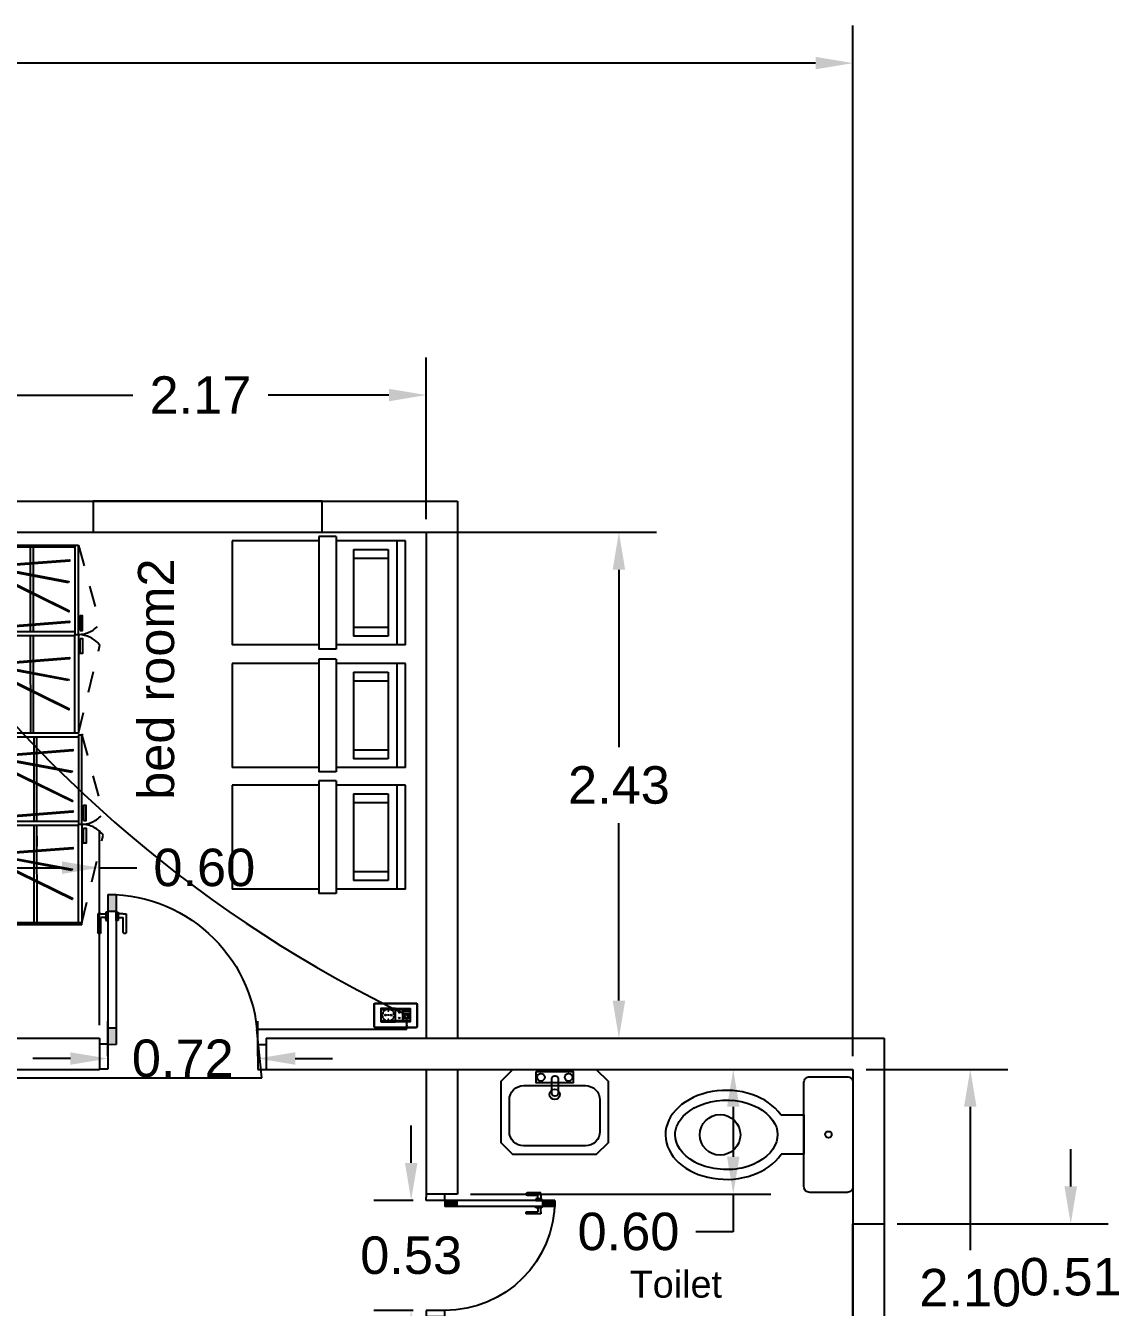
# Model space of a CAD drawing. Header units: metres. Extents: x 10.8 to 63.5, y 9.7 to 22.5.
# Drawn here: x 22.41 to 27.67, y 16.32 to 22.48 of the extents above; entities that cross this region are included whole.
import ezdxf

# ---------------------------------------------------------------- set-up
doc = ezdxf.new("R2010")
doc.units = ezdxf.units.M
doc.header["$MEASUREMENT"] = 0
doc.linetypes.add('HIDDEN', pattern=[0.375, 0.25, -0.125])
for name, color, linetype in [('DOOR', 150, 'Continuous'), ('EL', 1, 'Continuous'), ('Equipment', 4, 'Continuous'), ('FENCE', 241, 'Continuous'), ('Furniture', 7, 'Continuous'), ('yell', 50, 'Continuous')]:
    doc.layers.add(name, color=color, linetype=linetype)
doc.styles.get("Standard").update_dxf_attribs({"font": 'arial.ttf'})
doc.dimstyles.get("Standard").update_dxf_attribs({"dimtxt": 0.18, "dimasz": 0.18, "dimexe": 0.18, "dimexo": 0.0625, "dimgap": 0.09, "dimtad": 0, "dimtih": 1, "dimtoh": 1, "dimzin": 0, "dimdsep": 46, "dimtxsty": 'Standard', "dimcen": 0.09, "dimadec": 0, "dimazin": 0, "dimtfac": 1, "dimtofl": 0, "dimtmove": 0, "dimatfit": 3, "dimfxl": 1, "dimtolj": 1, "dimtzin": 0, "dimarcsym": 0})

# ---------------------------------------------------------------- blocks, each defined once
blk = doc.blocks.new('Door_S')
at = {"layer": 'DOOR'}
for p, q in [((222050.1, 8886.4), (222050, 8267.2)), ((222050.1, 8886.4), (222084.6, 8886.4)), ((222084.6, 8886.4), (222084.4, 8267.1)), ((222008.6, 8806.7), (222008.6, 8730.9)), ((222020.9, 8806.7), (222008.6, 8806.7)), ((222020.9, 8806.7), (222042, 8806.7)), ((222050.1, 8812.9), (222042, 8812.9)), ((222042, 8812.9), (222042, 8778.5)), ((222042, 8784.8), (222042, 8795.7)), ((222050.1, 8817.6), (222084.5, 8817.6)), ((222050.1, 8778.5), (222050.1, 8812.9)), ((222084.5, 8812.9), (222092.7, 8812.9)), ((222084.5, 8778.5), (222084.5, 8812.9)), ((222092.7, 8812.9), (222092.7, 8778.5)), ((222113.7, 8806.6), (222092.7, 8806.6)), ((222113.7, 8806.6), (222126.1, 8806.6)), ((222126.1, 8806.6), (222126, 8730.9)), ((222020.9, 8730.9), (222020.9, 8791.4)), ((222042, 8791.4), (222020.9, 8791.4)), ((222042, 8778.5), (222050.1, 8778.5)), ((222092.7, 8778.5), (222084.5, 8778.5)), ((222092.7, 8791.4), (222113.7, 8791.4)), ((222113.7, 8730.9), (222113.7, 8791.4)), ((222050, 8336), (222084.4, 8336)), ((222015.6, 8267.2), (222015.6, 8164)), ((222050, 8267.2), (222015.6, 8267.2)), ((222050, 8267.2), (222050, 8163.9)), ((222050, 8267.2), (222084.4, 8267.1)), ((222669.3, 8267), (222669.3, 8163.8)), ((222669.3, 8267), (222703.7, 8267)), ((222703.7, 8267), (222703.7, 8163.8)), ((222050, 8163.9), (222015.6, 8164)), ((222669.3, 8163.8), (222703.7, 8163.8))]:
    blk.add_line(p, q, dxfattribs=at)
at = {"layer": 'DOOR', "extrusion": (0, 0, -1)}
for centre, major_axis, start_param, end_param in [((222050, 8267.2), (437.9, 437.9), -0.785197, 0.785599), ((222014.8, 8730.9), (-4.36, 4.36), 2.356395, 5.497988), ((222119.9, 8730.9), (-4.36, 4.36), 2.356395, 5.497988)]:
    blk.add_ellipse(centre, major_axis=major_axis, ratio=1, start_param=start_param, end_param=end_param, dxfattribs=at)
at = {"layer": 'DOOR'}
for points in [[(222084.5, 8817.6), (222050.1, 8817.6), (222084.6, 8886.4), (222050.1, 8886.4)], [(222084.4, 8267.1), (222050, 8267.2), (222084.4, 8336), (222050, 8336)]]:
    blk.add_solid(points, dxfattribs=at)
at = {"layer": 'FENCE'}
blk.add_line((222050.1, 8841.4), (222050.1, 8841.4), dxfattribs=at)
blk.add_line((222050.1, 8841.4), (222050.1, 8841.4), dxfattribs=at)
blk.add_line((222050.1, 8841.4), (222050.1, 8841.4), dxfattribs=at)
blk.add_line((222050.1, 8841.4), (222050.1, 8841.4), dxfattribs=at)
blk = doc.blocks.new('*D12')
at = {"color": 0, "lineweight": -2, "transparency": 16777216}
for p, q in [((15.0364, 17.5301), (15.0364, 22.4817)), ((26.3864, 17.5301), (26.3864, 22.4817)), ((15.2164, 22.3017), (20.3255, 22.3017)), ((26.2064, 22.3017), (21.0973, 22.3017))]:
    blk.add_line(p, q, dxfattribs=at)
at = {"color": 0, "transparency": 16777216}
for points in [[(15.2164, 22.3317), (15.2164, 22.2717), (15.0364, 22.3017)], [(26.2064, 22.3317), (26.2064, 22.2717), (26.3864, 22.3017)]]:
    blk.add_solid(points, dxfattribs=at)
at = {"layer": 'Defpoints', "color": 0, "transparency": 16777216}
for p in [(15.0364, 22.3017), (15.0364, 17.4676), (26.3864, 17.4676)]:
    blk.add_point(p, dxfattribs=at)
at = {"color": 0, "transparency": 16777216, "insert": (20.7114, 22.3017), "char_height": 0.18, "attachment_point": 5}
blk.add_mtext('\\A1;11.35', dxfattribs=at)
blk = doc.blocks.new('*D15')
at = {"color": 0, "lineweight": -2, "transparency": 16777216}
for p, q in [((22.1664, 20.1101), (22.1664, 20.887)), ((24.3364, 20.1101), (24.3364, 20.887)), ((22.3464, 20.707), (22.9261, 20.707)), ((24.1564, 20.707), (23.5767, 20.707))]:
    blk.add_line(p, q, dxfattribs=at)
at = {"color": 0, "transparency": 16777216}
for points in [[(22.3464, 20.737), (22.3464, 20.677), (22.1664, 20.707)], [(24.1564, 20.737), (24.1564, 20.677), (24.3364, 20.707)]]:
    blk.add_solid(points, dxfattribs=at)
at = {"layer": 'Defpoints', "color": 0, "transparency": 16777216}
for p in [(24.3364, 20.707), (22.1664, 20.0476), (24.3364, 20.0476)]:
    blk.add_point(p, dxfattribs=at)
at = {"color": 0, "transparency": 16777216, "insert": (23.2514, 20.707), "char_height": 0.18, "attachment_point": 5}
blk.add_mtext('\\A1;2.17', dxfattribs=at)
blk = doc.blocks.new('*D16')
at = {"color": 0, "lineweight": -2, "transparency": 16777216}
for p, q in [((24.3989, 20.0476), (25.4418, 20.0476)), ((25.2618, 19.8676), (25.2618, 19.0146)), ((25.2618, 17.7976), (25.2618, 18.6506)), ((24.3989, 17.6176), (25.4418, 17.6176))]:
    blk.add_line(p, q, dxfattribs=at)
at = {"color": 0, "transparency": 16777216}
for points in [[(25.2318, 19.8676), (25.2918, 19.8676), (25.2618, 20.0476)], [(25.2318, 17.7976), (25.2918, 17.7976), (25.2618, 17.6176)]]:
    blk.add_solid(points, dxfattribs=at)
at = {"layer": 'Defpoints', "color": 0, "transparency": 16777216}
for p in [(24.3364, 20.0476), (24.3364, 17.6176), (25.2618, 17.6176)]:
    blk.add_point(p, dxfattribs=at)
at = {"color": 0, "transparency": 16777216, "insert": (25.2618, 18.8326), "char_height": 0.18, "attachment_point": 5}
blk.add_mtext('\\A1;2.43', dxfattribs=at)
blk = doc.blocks.new('*D18')
at = {"color": 0, "lineweight": -2, "transparency": 16777216}
for p, q in [((26.4489, 17.4676), (27.1298, 17.4676)), ((26.9498, 17.2876), (26.9498, 16.5995)), ((26.9498, 15.5476), (26.9498, 16.2357)), ((26.4489, 15.3676), (27.1298, 15.3676))]:
    blk.add_line(p, q, dxfattribs=at)
at = {"color": 0, "transparency": 16777216}
for points in [[(26.9198, 17.2876), (26.9798, 17.2876), (26.9498, 17.4676)], [(26.9198, 15.5476), (26.9798, 15.5476), (26.9498, 15.3676)]]:
    blk.add_solid(points, dxfattribs=at)
at = {"layer": 'Defpoints', "color": 0, "transparency": 16777216}
for p in [(26.3864, 17.4676), (26.3864, 15.3676), (26.9498, 15.3676)]:
    blk.add_point(p, dxfattribs=at)
at = {"color": 0, "transparency": 16777216, "insert": (26.9498, 16.4176), "char_height": 0.18, "attachment_point": 5}
blk.add_mtext('\\A1;2.10', dxfattribs=at)
blk = doc.blocks.new('*D22')
at = {"color": 0, "lineweight": -2, "transparency": 16777216}
for p, q in [((22.8064, 17.5302), (22.8064, 17.6996)), ((23.5264, 17.5301), (23.5264, 17.6996)), ((22.6264, 17.5196), (22.4464, 17.5196)), ((23.7064, 17.5196), (23.8864, 17.5196))]:
    blk.add_line(p, q, dxfattribs=at)
at = {"color": 0, "transparency": 16777216}
for points in [[(22.6264, 17.5496), (22.6264, 17.4896), (22.8064, 17.5196)], [(23.7064, 17.5496), (23.7064, 17.4896), (23.5264, 17.5196)]]:
    blk.add_solid(points, dxfattribs=at)
at = {"layer": 'Defpoints', "color": 0, "transparency": 16777216}
for p in [(23.5264, 17.5196), (22.8064, 17.4677), (23.5264, 17.4676)]:
    blk.add_point(p, dxfattribs=at)
at = {"color": 0, "transparency": 16777216, "insert": (23.1664, 17.5196), "char_height": 0.18, "attachment_point": 5}
blk.add_mtext('\\A1;0.72', dxfattribs=at)
blk = doc.blocks.new('*D26')
at = {"color": 0, "lineweight": -2, "transparency": 16777216}
for p, q in [((24.2636, 17.0182), (24.2636, 17.1982)), ((24.274, 16.8382), (24.0836, 16.8382)), ((24.2739, 16.3088), (24.0836, 16.3088)), ((24.2636, 16.1288), (24.2636, 15.9488))]:
    blk.add_line(p, q, dxfattribs=at)
at = {"color": 0, "transparency": 16777216}
for points in [[(24.2336, 17.0182), (24.2936, 17.0182), (24.2636, 16.8382)], [(24.2336, 16.1288), (24.2936, 16.1288), (24.2636, 16.3088)]]:
    blk.add_solid(points, dxfattribs=at)
at = {"layer": 'Defpoints', "color": 0, "transparency": 16777216}
for p in [(24.3365, 16.8382), (24.2636, 16.3088), (24.3364, 16.3088)]:
    blk.add_point(p, dxfattribs=at)
at = {"color": 0, "transparency": 16777216, "insert": (24.2636, 16.5735), "char_height": 0.18, "attachment_point": 5}
blk.add_mtext('\\A1;0.53', dxfattribs=at)
blk = doc.blocks.new('*D40')
at = {"color": 0, "lineweight": -2, "transparency": 16777216}
for p, q in [((22.1664, 17.6801), (22.1664, 18.6164)), ((22.7664, 17.6801), (22.7664, 18.6164)), ((22.3464, 18.4364), (22.5864, 18.4364)), ((22.7664, 18.4364), (22.9464, 18.4364))]:
    blk.add_line(p, q, dxfattribs=at)
at = {"color": 0, "transparency": 16777216}
for points in [[(22.3464, 18.4664), (22.3464, 18.4064), (22.1664, 18.4364)], [(22.5864, 18.4664), (22.5864, 18.4064), (22.7664, 18.4364)]]:
    blk.add_solid(points, dxfattribs=at)
at = {"layer": 'Defpoints', "color": 0, "transparency": 16777216}
for p in [(22.7664, 18.4364), (22.1664, 17.6176), (22.7664, 17.6176)]:
    blk.add_point(p, dxfattribs=at)
at = {"color": 0, "transparency": 16777216, "insert": (23.2699, 18.4364), "char_height": 0.18, "attachment_point": 5}
blk.add_mtext('\\A1;0.60', dxfattribs=at)
blk = doc.blocks.new('*D41')
at = {"color": 0, "lineweight": -2, "transparency": 16777216}
for p, q in [((24.5489, 17.4676), (25.9911, 17.4676)), ((25.8111, 17.2876), (25.8111, 17.0476)), ((24.5489, 16.8676), (25.9911, 16.8676)), ((25.8111, 16.8676), (25.8111, 16.6876)), ((25.8111, 16.6876), (25.6311, 16.6876))]:
    blk.add_line(p, q, dxfattribs=at)
at = {"color": 0, "transparency": 16777216}
for points in [[(25.7811, 17.2876), (25.8411, 17.2876), (25.8111, 17.4676)], [(25.7811, 17.0476), (25.8411, 17.0476), (25.8111, 16.8676)]]:
    blk.add_solid(points, dxfattribs=at)
at = {"layer": 'Defpoints', "color": 0, "transparency": 16777216}
for p in [(24.4864, 17.4676), (24.4864, 16.8676), (25.8111, 16.8676)]:
    blk.add_point(p, dxfattribs=at)
at = {"color": 0, "transparency": 16777216, "insert": (25.3077, 16.6876), "char_height": 0.18, "attachment_point": 5}
blk.add_mtext('\\A1;0.60', dxfattribs=at)
blk = doc.blocks.new('Closet')
at = {"layer": 'Furniture', "linetype": 'HIDDEN'}
for p, q in [((-1.07, 4.423), (-1.322, 3.395)), ((-1.07, 2.223), (-1.322, 3.142)), ((-1.03, 2.2), (-1.281, 1.171)), ((-1.03, 0), (-1.281, 0.918))]:
    blk.add_line(p, q, dxfattribs=at)
at = {"layer": 'Furniture'}
for p, q in [((-1.07, 4.447), (0, 4.447)), ((-1.07, 4.447), (-1.07, 4.423)), ((-1.07, 4.423), (0, 4.423)), ((-0.546, 4.423), (-0.545, 3.282)), ((-0.512, 4.423), (-0.511, 3.282)), ((0, 4.423), (0, 4.447)), ((0, 4.423), (0, 0)), ((-0.546, 3.53), (-0.545, 3.282)), ((-0.511, 3.53), (-0.511, 3.282)), ((-1.03, 3.282), (0, 3.282)), ((-1.03, 3.235), (0, 3.235)), ((-0.545, 3.235), (-0.545, 2.247)), ((-0.511, 3.235), (-0.511, 2.247)), ((-1.078, 2.237), (-1.07, 2.223)), ((-1.078, 2.21), (-1.07, 2.223)), ((-1.03, 2.247), (-0.048, 2.247)), ((-1.03, 2.247), (0, 2.247)), ((-1.03, 2.2), (0, 2.2)), ((-0.505, 2.2), (-0.505, 1.059)), ((-0.471, 2.2), (-0.47, 1.059)), ((-0.989, 1.059), (0, 1.059)), ((-0.989, 1.012), (0, 1.012)), ((-0.505, 1.012), (-0.504, 0.023)), ((-0.47, 1.012), (-0.47, 0.023)), ((-1.037, 0.013), (-1.03, 0)), ((-0.989, 0.023), (0, 0.023)), ((-0.989, 0), (0, 0))]:
    blk.add_line(p, q, dxfattribs=at)
for points in [[(-1.07, 4.423), (-1.03, 4.423), (-1.03, 3.268), (-1.07, 3.268)], [(-0.134, 3.729), (-0.961, 4.135), (-0.958, 4.151), (-0.13, 3.745)], [(-0.955, 3.809), (-0.133, 3.655), (-0.137, 3.64), (-0.959, 3.793)], [(-0.128, 3.604), (-0.964, 3.539), (-0.966, 3.555), (-0.129, 3.62)], [(-1.091, 3.315), (-1.12, 3.315), (-1.12, 3.489), (-1.091, 3.489)], [(-1.091, 3.222), (-1.12, 3.222), (-1.12, 3.047), (-1.091, 3.047)], [(-1.07, 2.223), (-1.03, 2.223), (-1.03, 3.268), (-1.07, 3.268)], [(-0.128, 3.178), (-0.964, 3.112), (-0.966, 3.128), (-0.129, 3.193)], [(-0.134, 2.582), (-0.961, 2.988), (-0.958, 3.003), (-0.13, 2.597)], [(-0.955, 2.661), (-0.133, 2.508), (-0.137, 2.492), (-0.959, 2.646)], [(-0.128, 2.457), (-0.964, 2.391), (-0.966, 2.407), (-0.129, 2.473)], [(-1.03, 2.2), (-0.989, 2.2), (-0.989, 1.045), (-1.03, 1.045)], [(-0.093, 1.506), (-0.92, 1.912), (-0.917, 1.927), (-0.089, 1.521)], [(-0.914, 1.585), (-0.092, 1.432), (-0.096, 1.416), (-0.918, 1.57)], [(-0.087, 1.381), (-0.924, 1.315), (-0.925, 1.331), (-0.088, 1.397)], [(-1.05, 1.092), (-1.079, 1.092), (-1.079, 1.266), (-1.05, 1.266)], [(-1.05, 0.998), (-1.079, 0.998), (-1.079, 0.824), (-1.05, 0.824)], [(-1.03, 0), (-0.989, 0), (-0.989, 1.045), (-1.03, 1.045)], [(-0.087, 0.954), (-0.924, 0.888), (-0.925, 0.904), (-0.088, 0.97)], [(-0.093, 0.358), (-0.92, 0.764), (-0.917, 0.78), (-0.089, 0.374)], [(-0.914, 0.438), (-0.092, 0.284), (-0.096, 0.269), (-0.918, 0.422)], [(-0.087, 0.234), (-0.924, 0.168), (-0.925, 0.184), (-0.088, 0.249)]]:
    blk.add_lwpolyline(points, close=True, dxfattribs=at)
at = {"layer": 'Furniture', "linetype": 'HIDDEN'}
for centre, start, end in [((-1.066, 3.592), 217.4811, 269.1491), ((-1.066, 2.945), 90.8509, 142.5189), ((-1.025, 1.368), 217.4811, 269.1491), ((-1.025, 0.722), 90.8509, 142.5189)]:
    blk.add_arc(centre, 0.323, start, end, dxfattribs=at)
blk = doc.blocks.new('S_Bed_2')
at = {"layer": 'Furniture'}
for p, q in [((-200, 120), (-200, 0)), ((-200, 120), (-120, 120)), ((-190, 0), (-190, 120)), ((-120, 125), (-100, 125)), ((-120, -5), (-120, 125)), ((-100, -5), (-100, 125)), ((-100, 120), (0, 120)), ((0, 0), (0, 120)), ((-180, 10), (-180, 110)), ((-180, 110), (-140, 110)), ((-140, 10), (-140, 110)), ((-180, 100), (-140, 100)), ((-140, 20), (-180, 20)), ((-200, 0), (-120, 0)), ((-140, 10), (-180, 10)), ((-100, 0), (0, 0)), ((-120, -5), (-100, -5))]:
    blk.add_line(p, q, dxfattribs=at)
blk = doc.blocks.new('Lavatory_1')
at = {"layer": 'Equipment'}
for points in [[(0, 0), (0.702, 0), (0.802, -0.1), (0.802, -0.619), (0.702, -0.719), (0, -0.719), (-0.1, -0.619), (-0.1, -0.1)], [(0.197, -0.019), (0.508, -0.019), (0.508, -0.115), (0.197, -0.115)]]:
    blk.add_lwpolyline(points, close=True, dxfattribs=at)
for points in [[(0.352, -0.056), (0.357, -0.056, -0.414214), (0.382, -0.081), (0.382, -0.201, -0.414214), (0.357, -0.226), (0.352, -0.226, -0.414214), (0.327, -0.201), (0.327, -0.081, -0.414214)], [(0.09, -0.137), (0.612, -0.137, -0.414214), (0.732, -0.257), (0.732, -0.525, -0.414214), (0.612, -0.645), (0.09, -0.645, -0.414214), (-0.03, -0.525), (-0.03, -0.257, -0.414214)]]:
    blk.add_lwpolyline(points, format="xyb", close=True, dxfattribs=at)
for centre, radius in [((0.236, -0.067), 0.032), ((0.469, -0.067), 0.032), ((0.352, -0.211), 0.0433)]:
    blk.add_circle(centre, radius, dxfattribs=at)
blk = doc.blocks.new('Toilet_1')
at = {"layer": 'Equipment'}
blk.add_lwpolyline([(0.371, 0.3736), (0.371, 0.2537), (0.1669, 0.2537), (0.1669, 0.3716)], dxfattribs=at)
blk.add_lwpolyline([(0, 0.2537), (0.5379, 0.2537, -0.414214), (0.5679, 0.2237), (0.5679, 0.03, -0.414214), (0.5379, 0), (0, 0, -0.414214), (-0.03, 0.03), (-0.03, 0.2237, -0.414214)], format="xyb", close=True, dxfattribs=at)
for centre, radius in [((0.2675, 0.6871), 0.1049), ((0.2689, 0.1269), 0.0166)]:
    blk.add_circle(centre, radius, dxfattribs=at)
blk.add_ellipse((0.2675, 0.6546), major_axis=(0, 0.3146), ratio=0.73119, start_param=3.608358, end_param=8.971961, dxfattribs=at)
blk.add_open_spline([(0.2675, 0.9192), (0.2173, 0.9192), (0.1628, 0.8848), (0.0906, 0.7517), (0.078, 0.6563), (0.1143, 0.4922), (0.1619, 0.4278), (0.2617, 0.3788), (0.3143, 0.3868), (0.4085, 0.4726), (0.4441, 0.5542), (0.4505, 0.7267), (0.4212, 0.8137), (0.3433, 0.9015), (0.3046, 0.9192), (0.2675, 0.9192)], degree=3, knots=[0, 0, 0, 0, 0.932308, 0.932308, 1.864617, 1.864617, 2.796925, 2.796925, 3.729233, 3.729233, 4.661542, 4.661542, 5.59385, 5.59385, 6.283185, 6.283185, 6.283185, 6.283185], dxfattribs=at)
blk = doc.blocks.new('outlet')
at = {"layer": 'EL', "linetype": 'Continuous', "lineweight": 30}
for p, q in [((34.323, 9.243), (34.323, 7.696)), ((37.179, 9.283), (34.362, 9.283)), ((37.219, 7.696), (37.219, 9.243)), ((34.362, 7.657), (37.179, 7.657))]:
    blk.add_line(p, q, dxfattribs=at)
at = {"layer": 'EL', "linetype": 'Continuous', "lineweight": 9}
for p, q in [((34.779, 8.844), (35.01, 8.844)), ((35.533, 8.844), (35.771, 8.844)), ((35.771, 8.844), (36.267, 8.844)), ((36.267, 8.844), (36.762, 8.844)), ((34.779, 8.14), (35.01, 8.14)), ((35.533, 8.14), (35.771, 8.14)), ((35.771, 8.14), (36.267, 8.14)), ((36.267, 8.264), (36.762, 8.264)), ((36.267, 8.14), (36.762, 8.14))]:
    blk.add_line(p, q, dxfattribs=at)
at = {"layer": 'EL', "linetype": 'Continuous'}
for points in [[(34.779, 8.042), (35.771, 8.042), (35.771, 8.934), (34.779, 8.934)], [(35.771, 8.934), (36.267, 8.934), (36.267, 8.042), (35.771, 8.042)], [(36.267, 8.934), (36.762, 8.934), (36.762, 8.042), (36.267, 8.042)]]:
    blk.add_lwpolyline(points, close=True, dxfattribs=at)
at = {"layer": 'EL', "linetype": 'Continuous', "lineweight": 9}
for points in [[(34.932, 8.695), (34.932, 8.557), (34.884, 8.557)], [(35.614, 8.695), (35.614, 8.557), (35.662, 8.557)], [(34.93, 8.3), (34.93, 8.426), (34.883, 8.426)], [(35.616, 8.3), (35.616, 8.426), (35.663, 8.426)]]:
    blk.add_lwpolyline(points, dxfattribs=at)
for points in [[(35.317, 8.886), (35.232, 8.886), (35.232, 8.76), (35.317, 8.76)], [(35.298, 8.888), (35.25, 8.888), (35.25, 8.8), (35.298, 8.8)], [(36.336, 8.836), (36.693, 8.836), (36.693, 8.72), (36.336, 8.72)], [(35.232, 8.098), (35.317, 8.098), (35.317, 8.224), (35.232, 8.224)], [(35.251, 8.096), (35.299, 8.096), (35.299, 8.185), (35.251, 8.185)], [(36.299, 8.522), (36.333, 8.522), (36.333, 8.585), (36.299, 8.585)], [(36.299, 8.316), (36.333, 8.316), (36.333, 8.379), (36.299, 8.379)], [(36.356, 8.314), (36.679, 8.314), (36.679, 8.605), (36.356, 8.605)], [(36.587, 8.387), (36.64, 8.387), (36.64, 8.538), (36.394, 8.538), (36.394, 8.387), (36.448, 8.387), (36.448, 8.347), (36.587, 8.347)], [(36.703, 8.522), (36.737, 8.522), (36.737, 8.585), (36.703, 8.585)], [(36.703, 8.316), (36.737, 8.316), (36.737, 8.379), (36.703, 8.379)]]:
    blk.add_lwpolyline(points, close=True, dxfattribs=at)
for centre, radius in [((35.272, 8.492), 0.397), ((36.019, 8.664), 0.05), ((35.091, 8.497), 0.0645), ((35.275, 8.498), 0.0397), ((35.275, 8.497), 0.0397), ((35.458, 8.497), 0.0645), ((36.019, 8.297), 0.05)]:
    blk.add_circle(centre, radius, dxfattribs=at)
at = {"layer": 'EL', "linetype": 'Continuous', "lineweight": 30}
for centre, start, end in [((34.362, 9.243), 90, 180), ((37.179, 9.243), 0, 90), ((34.362, 7.696), 180, 270), ((37.179, 7.696), 270, 0)]:
    blk.add_arc(centre, 0.0397, start, end, dxfattribs=at)
at = {"layer": 'EL', "linetype": 'Continuous', "lineweight": 9}
for centre, radius, start, end in [((35.273, 8.487), 0.443, 89.77282, 126.34268), ((35.273, 8.497), 0.433, 53.21247, 89.80824), ((35.273, 8.497), 0.443, 233.65732, 270.22718), ((35.273, 8.487), 0.433, 270.19176, 306.78753)]:
    blk.add_arc(centre, radius, start, end, dxfattribs=at)
blk = doc.blocks.new('p33')
for p, q in [((24.2432, 17.6604), (24.2422, 17.7179)), ((23.5464, 17.4273), (23.5227, 17.6604)), ((23.5227, 17.6604), (24.2432, 17.6604)), ((19.1026, 17.251), (19.1026, 17.4273)), ((19.1026, 17.4273), (20.12, 17.4273)), ((20.12, 17.4273), (23.5464, 17.4273)), ((18.3424, 17.251), (19.0624, 17.251)), ((19.0624, 17.251), (19.1026, 17.251))]:
    blk.add_line(p, q)
blk = doc.blocks.new('new22')
blk.add_line((18.3424, 17.285), (18.3424, 17.251))
at = {"color": 30, "true_color": 0xf8991e}
blk.add_blockref('p33', (0, 0), dxfattribs=at)
blk = doc.blocks.new('*D91')
at = {"color": 0, "lineweight": -2, "transparency": 16777216}
for p, q in [((27.4324, 16.9049), (27.4324, 17.0849)), ((26.5989, 16.7249), (27.6124, 16.7249)), ((26.5989, 16.2156), (27.6124, 16.2156)), ((27.4324, 16.0356), (27.4324, 15.8556))]:
    blk.add_line(p, q, dxfattribs=at)
at = {"color": 0, "transparency": 16777216}
for points in [[(27.4024, 16.9049), (27.4624, 16.9049), (27.4324, 16.7249)], [(27.4024, 16.0356), (27.4624, 16.0356), (27.4324, 16.2156)]]:
    blk.add_solid(points, dxfattribs=at)
at = {"layer": 'Defpoints', "color": 0, "transparency": 16777216}
for p in [(26.5364, 16.7249), (26.5364, 16.2156), (27.4324, 16.2156)]:
    blk.add_point(p, dxfattribs=at)
at = {"color": 0, "transparency": 16777216, "insert": (27.4324, 16.4703), "char_height": 0.18, "attachment_point": 5}
blk.add_mtext('\\A1;0.51', dxfattribs=at)

msp = doc.modelspace()

# ---------------------------------------------------------------- linework, layer by layer
for p, q in [((14.8864, 20.1976), (24.4864, 20.1976)), ((24.4864, 20.1976), (24.4864, 17.6176)), ((24.3364, 20.0476), (24.3364, 17.6176)), ((24.4864, 20.0476), (24.4864, 17.6176)), ((20.8664, 17.6176), (22.7664, 17.6176)), ((22.7664, 17.6176), (22.7664, 17.4676)), ((23.5664, 17.6176), (23.5664, 17.4674)), ((23.5664, 17.6176), (26.5364, 17.6176)), ((23.5264, 17.5196), (23.5264, 17.5196)), ((23.5264, 17.5196), (23.5264, 17.5196)), ((23.5264, 17.5196), (23.5264, 17.5196)), ((20.8664, 17.4676), (22.7664, 17.4676)), ((23.5664, 17.4676), (26.3864, 17.4676)), ((24.3364, 17.4676), (24.3364, 16.8676)), ((24.3364, 17.4676), (24.3364, 16.8676)), ((24.4864, 17.4676), (24.4864, 16.8676)), ((24.4864, 16.8676), (24.3364, 16.8676))]:
    msp.add_line(p, q)
at = {"color": 40, "true_color": 0xf8d731}
for points in [[(23.8364, 20.1976), (22.7364, 20.1976), (22.7364, 20.0476), (23.8364, 20.0476)], [(26.5364, 16.2156), (26.3864, 16.2156), (26.3864, 16.7249), (26.5364, 16.7249)]]:
    msp.add_lwpolyline(points, close=True, dxfattribs=at)
for points in [[(15.0364, 16.9676), (15.0364, 20.0476), (24.4864, 20.0476)], [(26.5364, 17.6176), (26.5364, 15.2176)], [(26.3864, 17.4676), (26.3864, 15.3676)]]:
    msp.add_lwpolyline(points)
at = {"color": 114, "true_color": 0x139b48}
msp.add_arc((26.9204, 23.3122), 6.1925, 214.89242, 244.47446, dxfattribs=at)

# ---------------------------------------------------------------- block references
for name, p, xscale, yscale, zscale, rotation in [('S_Bed_2', (23.4031, 20.0074), 0.004166666666666654, 0.004166666666666654, 0.004166666666666654, 180), ('S_Bed_2', (23.4031, 19.4171), 0.004166666666666654, 0.004166666666666654, 0.004166666666666654, 180), ('S_Bed_2', (23.4031, 18.8324), 0.004166666666666654, 0.004166666666666654, 0.004166666666666654, 180), ('Toilet_1', (26.3864, 16.9042), 0.9295850002107003, 0.9295850002107003, 0.9295850002107003, 90), ('Door_S', (17.3577, 206.6536), 0.0008548317959192792, 0.0008548317959192792, 0.0008548317959192792, 270)]:
    msp.add_blockref(name, p, dxfattribs=dict(xscale=xscale, yscale=yscale, zscale=zscale, rotation=rotation))
at = {"color": 25, "xscale": 0.4100232851841936, "yscale": 0.4100232851841936, "zscale": 0.4100232851841936, "rotation": 180}
msp.add_blockref('Closet', (22.2425, 19.9849), dxfattribs=at)
for name, p, xscale, yscale, zscale in [('Door_S', (-235.3652, 7.9757), 0.001162673332185695, 0.001162673332185695, 0.001162673332185695), ('outlet', (21.6493, 17.1252), 0.07100234752192738, 0.07100234752192738, 0.07100234752192738), ('Lavatory_1', (24.7525, 17.4676), 0.5699720759995338, 0.5699720759995338, 0.5699720759995338)]:
    msp.add_blockref(name, p, dxfattribs=dict(xscale=xscale, yscale=yscale, zscale=zscale))
at = {"layer": 'yell'}
msp.add_blockref('new22', (0, 0), dxfattribs=at)

# ---------------------------------------------------------------- texts
msp.add_text('bed room2', height=0.17362, rotation=90).set_placement((23.1247, 18.7624))
for s, height, p in [('3', 0.0183, (24.2351, 17.674)), ('Toilet', 0.1299, (25.3135, 16.3706))]:
    msp.add_text(s, height=height).set_placement(p)

# ---------------------------------------------------------------- dimensions: what is measured, and where the dimension line sits
for base, p1, p2, picture, middle in [((15.0364, 22.3017), (26.3864, 17.4676), (15.0364, 17.4676), '*D12', (20.7114, 22.3017)), ((24.3364, 20.707), (22.1664, 20.0476), (24.3364, 20.0476), '*D15', (23.2514, 20.707)), ((22.7664, 18.4364), (22.1664, 17.6176), (22.7664, 17.6176), '*D40', (23.2699, 18.4364)), ((23.5264, 17.5196), (22.8064, 17.4677), (23.5264, 17.4676), '*D22', (23.1664, 17.5196))]:
    dim = msp.add_linear_dim(base=base, p1=p1, p2=p2, dimstyle='Standard')
    dim.commit()
    dim.dimension.update_dxf_attribs({"geometry": picture, "text_midpoint": middle})
for base, p1, p2, picture, middle in [((25.2618, 17.6176), (24.3364, 20.0476), (24.3364, 17.6176), '*D16', (25.2618, 18.8326)), ((25.8111, 16.8676), (24.4864, 17.4676), (24.4864, 16.8676), '*D41', (25.3077, 16.6876)), ((26.9498, 15.3676), (26.3864, 17.4676), (26.3864, 15.3676), '*D18', (26.9498, 16.4176)), ((24.2636, 16.3088), (24.3365, 16.8382), (24.3364, 16.3088), '*D26', (24.2636, 16.5735)), ((27.4324, 16.2156), (26.5364, 16.7249), (26.5364, 16.2156), '*D91', (27.4324, 16.4703))]:
    dim = msp.add_linear_dim(base=base, p1=p1, p2=p2, angle=90, dimstyle='Standard')
    dim.commit()
    dim.dimension.update_dxf_attribs({"geometry": picture, "text_midpoint": middle})

doc.saveas('drawing.dxf')
